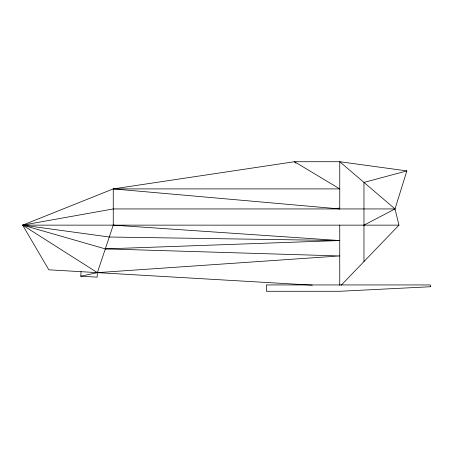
<?xml version="1.0" encoding="UTF-8"?>
<svg xmlns="http://www.w3.org/2000/svg" width="453" height="453" viewBox="0 0 453 453"><rect width="100%" height="100%" fill="white"/><g stroke="black" fill="none" stroke-linecap="round" stroke-linejoin="round"><path stroke-width="0.68" d="M341.205 285.237L398.957 225.141L395.016 208.941L406.862 170.906L339.75 161.721L294.45 161.721L113.25 188.901L113.25 225.141L97.378 272.638L97.112 277.157L80.77 276.205L81.03 271.687M363.974 225.141L395.016 208.941L339.75 161.721L339.75 208.941L113.25 188.901L22.65 225.141L48.811 269.807L312.27 285.147M406.862 170.906L363.974 182.417L363.974 261.545M80.77 276.205L97.378 272.638L339.75 255.945L105.311 248.89L22.65 225.141L113.25 208.941L395.016 208.941M105.311 248.89L339.75 240.543L113.25 225.141M113.25 188.901L339.75 188.901L294.45 161.721L295.911 163.244M97.378 272.638L22.65 225.141L398.957 225.141M339.75 240.543L109.281 237.015L22.65 225.141M338.776 207.927L339.75 208.941M339.75 225.141L339.75 285.35M430.35 286.749L339.75 291.279L266.364 291.279L266.364 284.937L430.35 284.937L430.35 286.749"/></g></svg>
